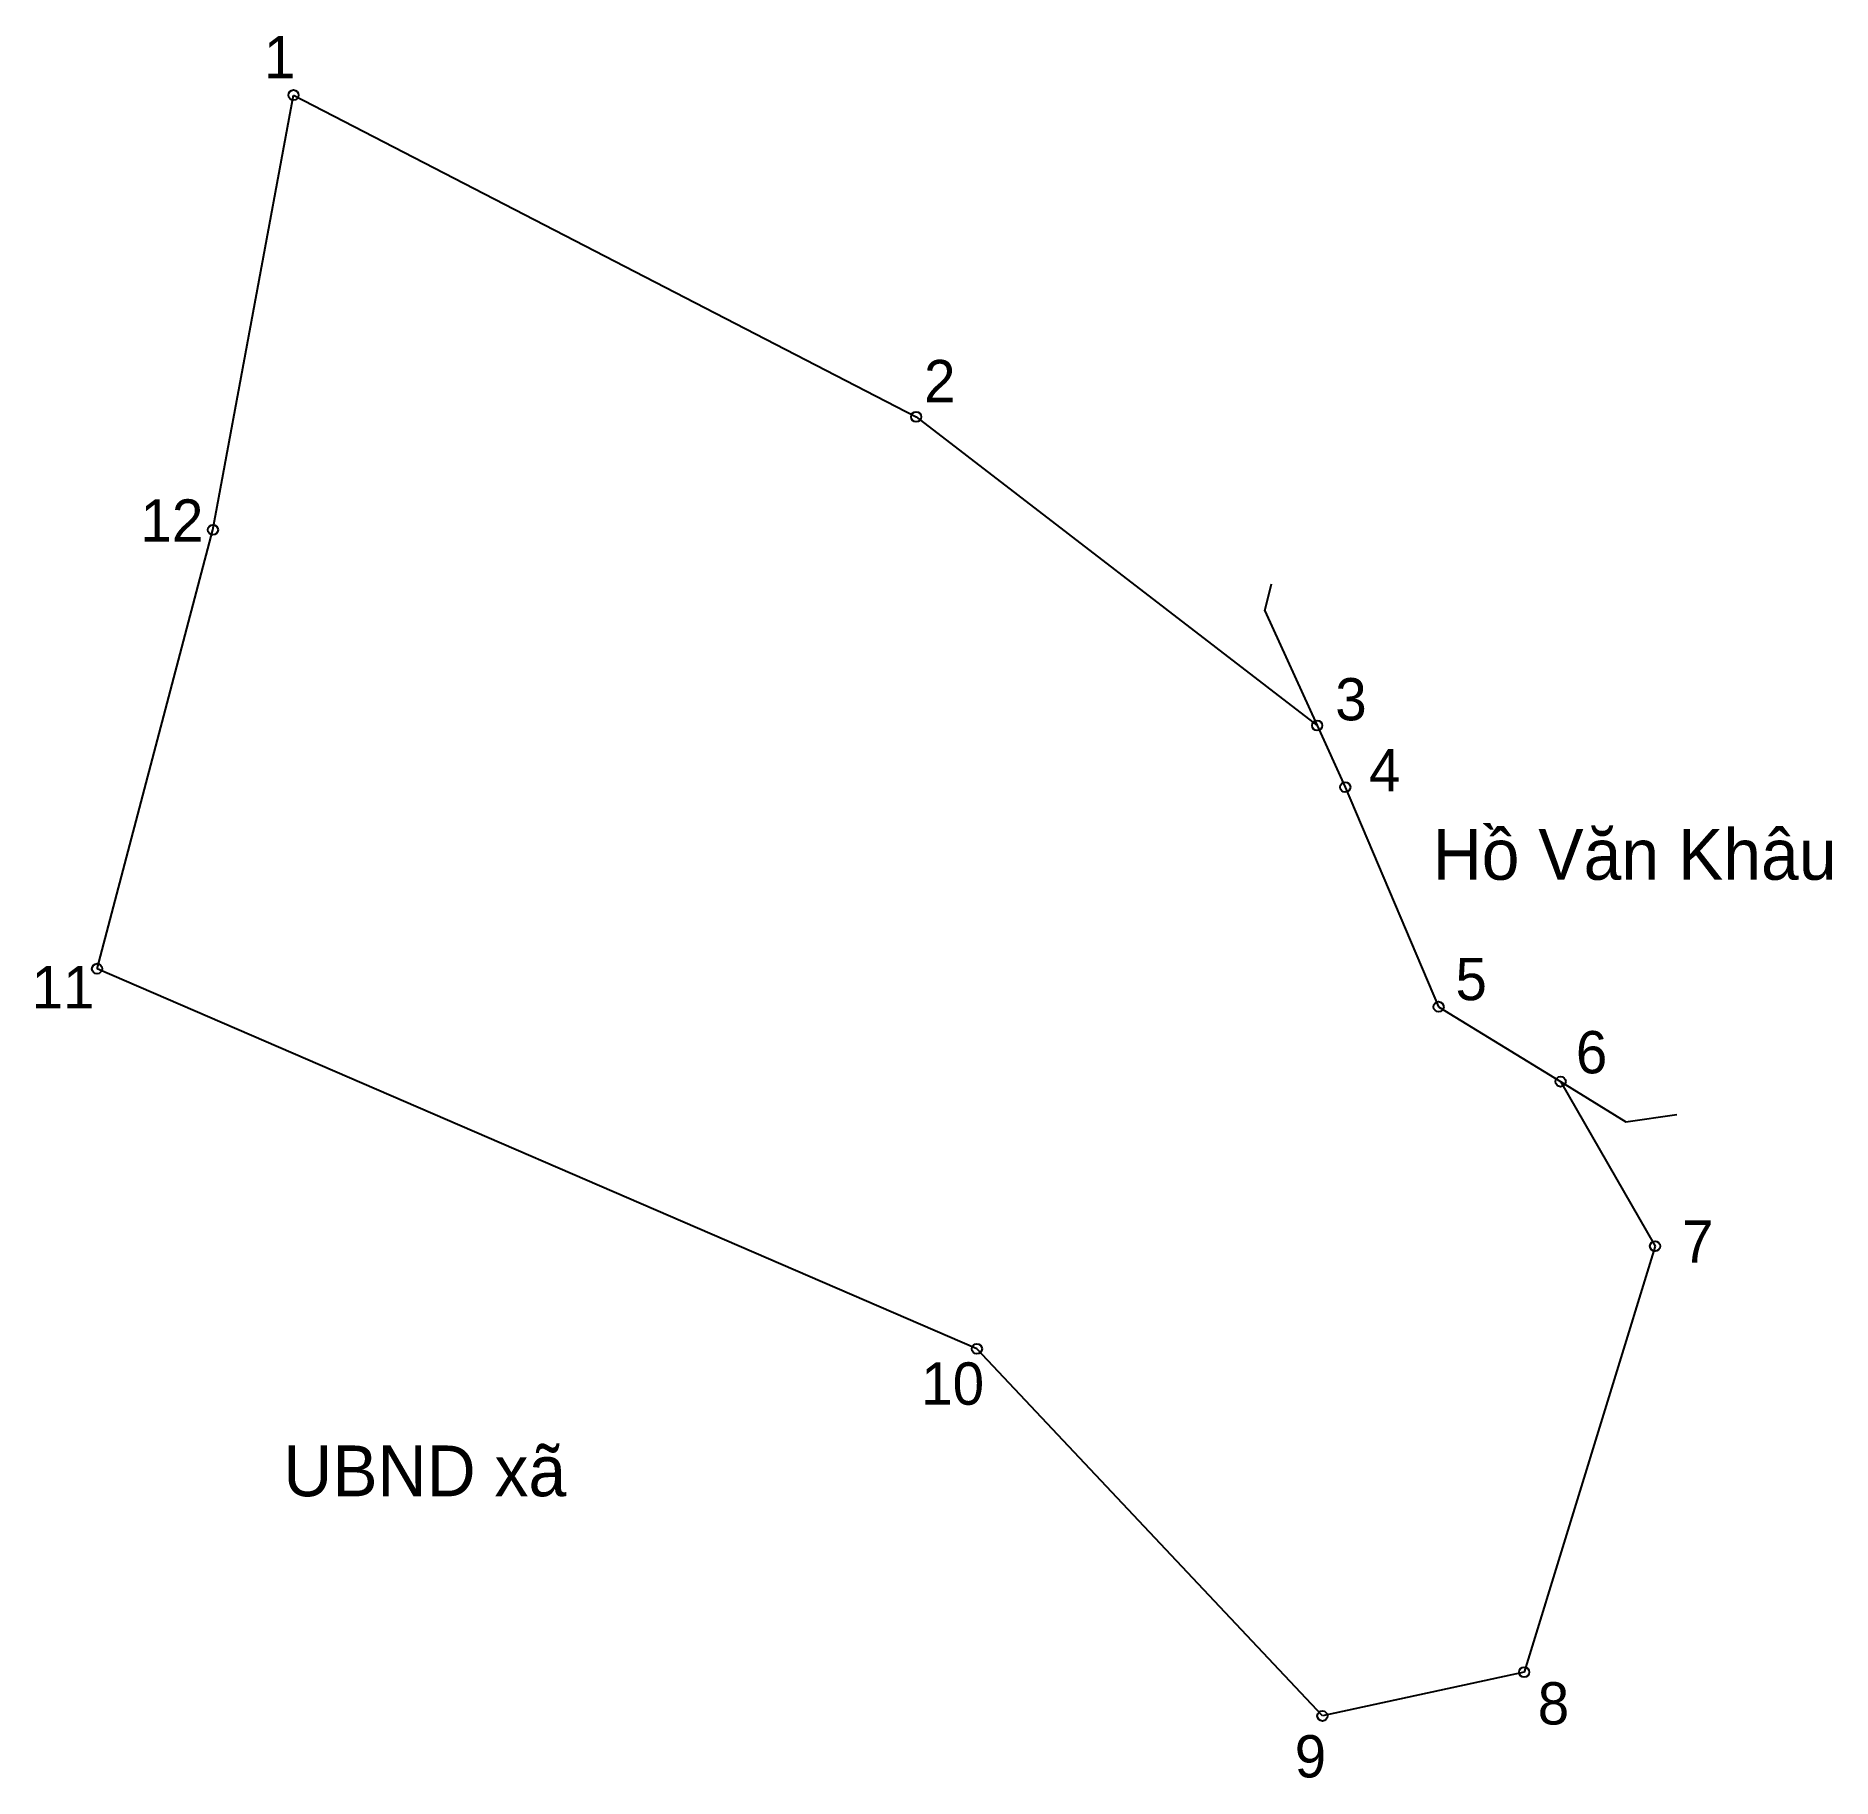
# Model space of a CAD drawing. Extents: x 547082 to 547278, y 1823996 to 1824185.
import ezdxf

# ---------------------------------------------------------------- set-up
doc = ezdxf.new("R2010")
doc.units = 0
for name, color, linetype in [('CanhThua', 7, 'Continuous'), ('MocDinhThua', 7, 'Continuous'), ('RauThua', 7, 'Continuous'), ('SoHieuDinhThua', 7, 'Continuous'), ('TenChuLanCan', 7, 'Continuous')]:
    doc.layers.add(name, color=color, linetype=linetype)

msp = doc.modelspace()

# ---------------------------------------------------------------- linework, layer by layer
at = {"layer": 'CanhThua'}
for p, q in [((547101.73, 1824131.76), (547110.49, 1824179.06)), ((547110.49, 1824179.06), (547178.23, 1824144.06)), ((547178.23, 1824144.06), (547221.86, 1824110.47)), ((547089.12, 1824084.01), (547101.73, 1824131.76)), ((547221.86, 1824110.47), (547224.92, 1824103.76)), ((547224.92, 1824103.76), (547235.08, 1824079.88)), ((547184.85, 1824042.65), (547089.12, 1824084.01)), ((547235.08, 1824079.88), (547248.35, 1824071.73)), ((547248.35, 1824071.73), (547258.62, 1824053.82)), ((547258.62, 1824053.82), (547244.39, 1824007.48)), ((547222.43, 1824002.72), (547184.85, 1824042.65)), ((547244.39, 1824007.48), (547222.43, 1824002.72))]:
    msp.add_line(p, q, dxfattribs=at)
at = {"layer": 'MocDinhThua'}
for centre in [(547110.49, 1824179.06), (547178.23, 1824144.06), (547101.73, 1824131.76), (547221.86, 1824110.47), (547224.92, 1824103.76), (547089.12, 1824084.01), (547235.08, 1824079.88), (547248.35, 1824071.73), (547258.62, 1824053.82), (547184.85, 1824042.65), (547244.39, 1824007.48), (547222.43, 1824002.72)]:
    msp.add_circle(centre, 0.552, dxfattribs=at)
at = {"layer": 'RauThua'}
for p, q in [((547216.18, 1824122.94), (547216.91, 1824125.9)), ((547216.18, 1824122.94), (547221.86, 1824110.47)), ((547248.35, 1824071.73), (547255.44, 1824067.37)), ((547255.44, 1824067.37), (547261, 1824068.17))]:
    msp.add_line(p, q, dxfattribs=at)

# ---------------------------------------------------------------- texts
at = {"layer": 'SoHieuDinhThua'}
for s, height, p in [('1', 4.6, (547107.27, 1824180.89)), ('2', 4.6, (547179.09, 1824145.64)), ('12', 4.603, (547093.84, 1824130.47)), ('3', 4.6, (547223.83, 1824111.03)), ('4', 4.6, (547227.5, 1824103.32)), ('11', 4.603, (547082, 1824079.69)), ('5', 4.6, (547236.91, 1824080.59)), ('6', 4.6, (547250.01, 1824072.63)), ('7', 4.6, (547261.55, 1824052.03)), ('10', 4.603, (547178.78, 1824036.58)), ('8', 4.6, (547245.86, 1824001.79)), ('9', 4.6, (547219.42, 1823996.03))]:
    msp.add_text(s, height=height, dxfattribs=at).set_placement(p)
at = {"layer": 'TenChuLanCan'}
for s, height, p in [('Hồ Văn Khâu', 5.5235, (547234.43, 1824093.69)), ('UBND xã', 5.523, (547109.38, 1824026.62))]:
    msp.add_text(s, height=height, dxfattribs=at).set_placement(p)

doc.saveas('drawing.dxf')
